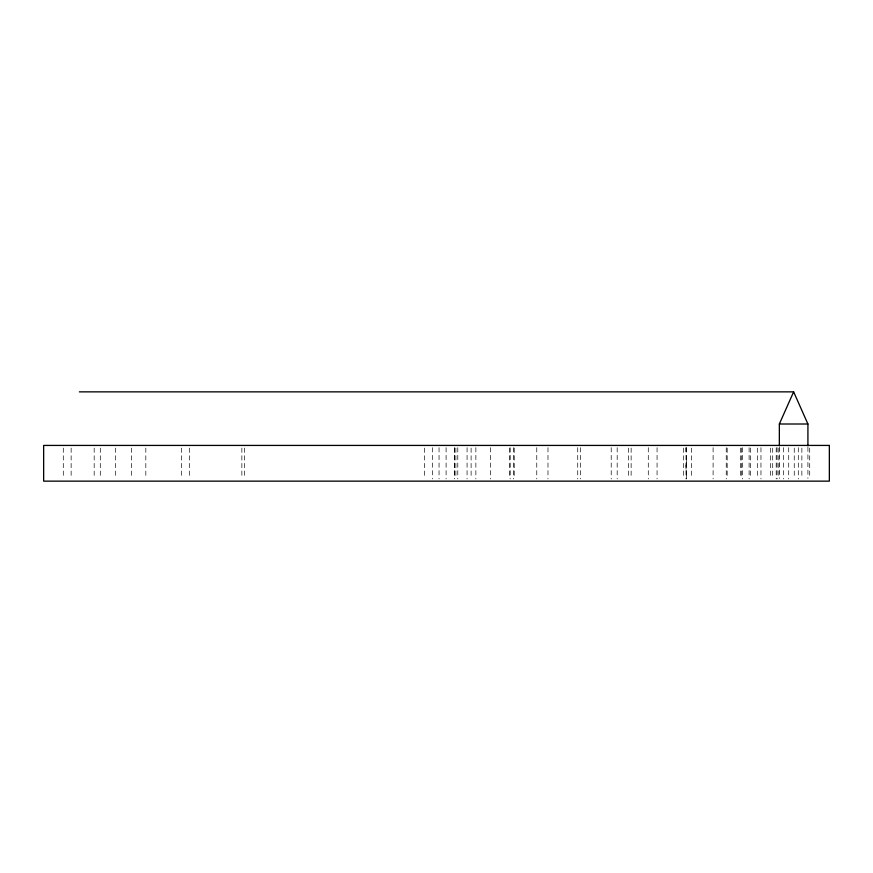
<?xml version="1.0" encoding="UTF-8"?>
<svg xmlns="http://www.w3.org/2000/svg" width="873" height="873" viewBox="0 0 873 873"><rect width="100%" height="100%" fill="white"/><g stroke="black" fill="none" stroke-linecap="round" stroke-linejoin="round"><path stroke-width="0.65" stroke-dasharray="4.37 3.27" d="M686.014 469.238L686.014 463.29M686.014 451.385L686.014 447.805M686.32 478.764L686.32 475.185M686.32 463.29L686.32 457.332M807.918 447.129L807.918 478.426M809.708 448.078L809.708 478.491M801.861 448.078L801.861 478.491M798.293 447.663L798.293 478.906M794.244 448.078L794.244 478.491M788.712 447.663L788.712 478.906M783.594 447.663L783.594 478.906M779.349 447.129L779.349 478.426M778.825 448.078L778.825 478.491M777.09 447.663L777.09 478.906M776.195 447.663L776.195 478.906M772.703 448.078L772.703 478.491M770.433 448.078L770.433 478.491M760.961 447.663L760.961 478.906M757.317 448.078L757.317 478.491M750.616 448.078L750.616 478.491M749.099 447.663L749.099 478.906M742.574 447.663L742.574 478.906M741.483 448.078L741.483 478.491M740.642 448.078L740.642 478.491M727.176 448.078L727.176 478.491M726.238 447.663L726.238 478.906M713.099 447.663L713.099 478.906M691.525 448.078L691.525 478.491M686.32 447.663L686.32 478.906M686.014 447.663L686.014 478.906M683.69 448.078L683.69 478.491M657.063 447.663L657.063 478.906M648.29 447.663L648.29 478.906M631.135 448.078L631.135 478.491M628.625 448.078L628.625 478.491M617.178 447.663L617.178 478.906M611.209 447.663L611.209 478.906M580.621 447.663L580.621 478.906M577.73 447.663L577.73 478.906M547.982 447.663L547.982 478.906M536.775 447.663L536.775 478.906M514.241 448.078L514.23 478.491M513.63 447.663L513.63 478.906M510.138 447.663L510.138 478.906M509.756 448.078L509.756 478.491M490.386 447.663L490.386 478.906M475.872 447.663L475.872 478.906M471.114 448.078L471.114 478.491M467.066 447.663L467.066 478.906M457.79 447.663L457.79 478.906M455.892 448.078L455.892 478.491M454.538 448.078L454.538 478.491M454.342 447.663L454.342 478.906M446.092 447.663L446.092 478.906M439.043 447.663L439.043 478.906M432.648 447.663L432.648 478.906M424.354 448.078L424.354 478.491M244.375 448.078L244.375 478.491M241.865 448.078L241.865 478.491M189.31 448.078L189.31 478.491M181.475 448.078L181.475 478.491M145.824 448.078L145.824 478.491M131.517 448.078L131.517 478.491M115.683 448.078L115.683 478.491M100.297 448.078L100.297 478.491M94.175 448.078L94.175 478.491M71.139 448.078L71.139 478.491M63.293 448.078L63.293 478.491"/><path stroke-width="1.31" d="M779.349 445.765L779.349 424.005L793.633 391.857L79.367 391.857M779.349 424.005L807.918 424.005L807.918 445.765M793.633 391.857L807.907 424.005M829.35 445.426L43.65 445.426L43.65 481.143L829.35 481.143L829.35 445.426"/></g></svg>
